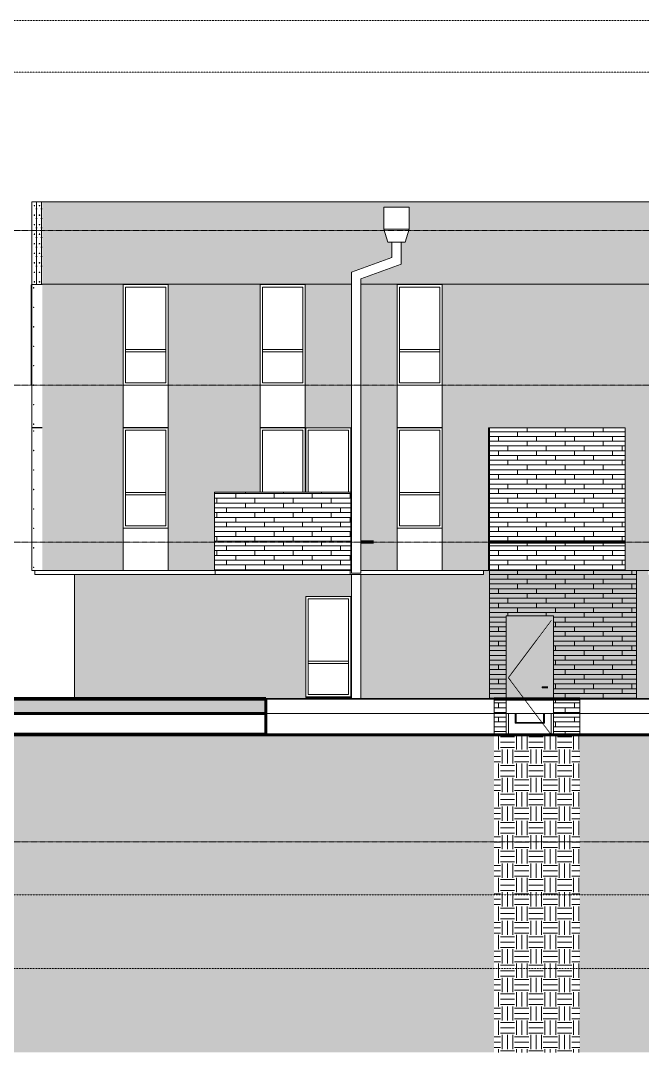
# Model space of a CAD drawing. Header units: inches. Extents: x 1696 to 4229, y -297 to 570.
# Drawn here: x 2053 to 2575, y -297 to 570 of the extents above; entities that cross this region are included whole.
import ezdxf

# ---------------------------------------------------------------- set-up
doc = ezdxf.new("R2010")
doc.units = ezdxf.units.IN
doc.header["$MEASUREMENT"] = 0
for name, pattern in [('Aligning Line 1_8_', [0.25, 0.125, -0.125]), ('Dash 1_16_', [0.125, 0.0625, -0.0625]), ('Grid Line 1_2_', [0.875, 0.5, -0.125, 0.125, -0.125])]:
    doc.linetypes.add(name, pattern=pattern)
for name, color, linetype, lineweight in [('0-1', 7, 'Continuous', 5), ('A-AREA-1', 10, 'Continuous', 106), ('A-DOOR', 31, 'Continuous', 18), ('A-DOOR-1', 31, 'Dash 1_16_', 9), ('A-DOOR-2', 31, 'Continuous', 9), ('A-DOOR-FRAM', 31, 'Continuous', 9), ('A-FLOR', 192, 'Continuous', 18), ('A-FLOR-1', 192, 'Continuous', 60), ('A-FLOR-LEVL-1', 51, 'Grid Line 1_2_', 9), ('A-FLOR-PATT-1', 8, 'Continuous', 9), ('A-GENM', 5, 'Continuous', 9), ('A-WALL', 113, 'Continuous', 18), ('A-WALL-PATT-1', 111, 'Continuous', 9), ('C-TOPO', 7, 'Continuous', 9), ('C-TOPO-1', 250, 'Continuous', 60), ('G-ANNO-SYMB', 111, 'Aligning Line 1_8_', 9)]:
    doc.layers.add(name, color=color, linetype=linetype, lineweight=lineweight)
pattern_1 = [(0, (2839.954, 79.274), (12, 12), [12, -12]), (0, (2839.954, 83.774), (12, 12), [12, -12]), (0, (2839.954, 88.274), (12, 12), [12, -12]), (90, (2841.454, 89.774), (-12, 12), [12, -12]), (90, (2845.954, 89.774), (-12, 12), [12, -12]), (90, (2850.454, 89.774), (-12, 12), [12, -12])]
pattern_2 = [(0, (3868.09, 110.55), (-38.4, 120.375), [0.392, -38.007]), (0, (3868.09, 110.95), (-38.4, 120.375), [0.392, -38.007]), (0, (3868.09, 126.91), (-38.4, 120.375), [0.392, -38.007]), (0, (3868.09, 127.3), (-38.4, 120.375), [0.392, -38.007]), (0, (3868.09, 143.27), (-38.4, 120.375), [0.392, -38.007]), (0, (3868.09, 143.66), (-38.4, 120.375), [0.392, -38.007]), (0, (3868.09, 159.62), (-38.4, 120.375), [0.392, -38.007]), (0, (3868.09, 160.02), (-38.4, 120.375), [0.392, -38.007]), (0, (3868.09, 175.98), (-38.4, 120.375), [0.392, -38.007]), (0, (3868.09, 176.38), (-38.4, 120.375), [0.392, -38.007]), (0, (3868.09, 192.34), (-38.4, 120.375), [0.392, -38.007]), (0, (3868.09, 192.73), (-38.4, 120.375), [0.392, -38.007]), (0, (3868.09, 208.7), (-38.4, 120.375), [0.392, -38.007]), (0, (3868.09, 209.09), (-38.4, 120.375), [0.392, -38.007]), (0, (3868.09, 225.05), (-38.4, 120.375), [0.392, -38.007]), (0, (3868.09, 225.45), (-38.4, 120.375), [0.392, -38.007]), (0, (3885.54, 110.55), (-38.4, 120.375), [0.392, -38.007]), (0, (3885.54, 110.95), (-38.4, 120.375), [0.392, -38.007]), (0, (3885.54, 126.91), (-38.4, 120.375), [0.392, -38.007]), (0, (3885.54, 127.3), (-38.4, 120.375), [0.392, -38.007]), (0, (3885.54, 143.27), (-38.4, 120.375), [0.392, -38.007]), (0, (3885.54, 143.66), (-38.4, 120.375), [0.392, -38.007]), (0, (3885.54, 159.62), (-38.4, 120.375), [0.392, -38.007]), (0, (3885.54, 160.02), (-38.4, 120.375), [0.392, -38.007]), (0, (3885.54, 175.98), (-38.4, 120.375), [0.392, -38.007]), (0, (3885.54, 176.38), (-38.4, 120.375), [0.392, -38.007]), (0, (3885.54, 192.34), (-38.4, 120.375), [0.392, -38.007]), (0, (3885.54, 192.73), (-38.4, 120.375), [0.392, -38.007]), (0, (3885.54, 208.7), (-38.4, 120.375), [0.392, -38.007]), (0, (3885.54, 209.09), (-38.4, 120.375), [0.392, -38.007]), (0, (3885.54, 225.05), (-38.4, 120.375), [0.392, -38.007]), (0, (3885.54, 225.45), (-38.4, 120.375), [0.392, -38.007]), (0, (3902.99, 110.55), (-38.4, 120.375), [0.392, -38.007]), (0, (3902.99, 110.95), (-38.4, 120.375), [0.392, -38.007]), (0, (3902.99, 126.91), (-38.4, 120.375), [0.392, -38.007]), (0, (3902.99, 127.3), (-38.4, 120.375), [0.392, -38.007]), (0, (3902.99, 143.27), (-38.4, 120.375), [0.392, -38.007]), (0, (3902.99, 143.66), (-38.4, 120.375), [0.392, -38.007]), (0, (3902.99, 159.62), (-38.4, 120.375), [0.392, -38.007]), (0, (3902.99, 160.02), (-38.4, 120.375), [0.392, -38.007]), (0, (3902.99, 175.98), (-38.4, 120.375), [0.392, -38.007]), (0, (3902.99, 176.38), (-38.4, 120.375), [0.392, -38.007]), (0, (3902.99, 192.34), (-38.4, 120.375), [0.392, -38.007]), (0, (3902.99, 192.73), (-38.4, 120.375), [0.392, -38.007]), (0, (3902.99, 208.7), (-38.4, 120.375), [0.392, -38.007]), (0, (3902.99, 209.09), (-38.4, 120.375), [0.392, -38.007]), (0, (3902.99, 225.05), (-38.4, 120.375), [0.392, -38.007]), (0, (3902.99, 225.45), (-38.4, 120.375), [0.392, -38.007]), (90, (3866.35, 108), (-38.4, 2e-15), [120, -0.375]), (90, (3866.724, 108), (-38.4, 2e-15), [120, -0.375]), (90, (3868.09, 110.554), (-38.4, 2e-15), [0.392, -119.982]), (90, (3868.09, 126.91), (-38.4, 2e-15), [0.392, -119.982]), (90, (3868.09, 143.268), (-38.4, 2e-15), [0.392, -119.982]), (90, (3868.09, 159.625), (-38.4, 2e-15), [0.392, -119.982]), (90, (3868.09, 175.982), (-38.4, 2e-15), [0.392, -119.982]), (90, (3868.09, 192.34), (-38.4, 2e-15), [0.392, -119.982]), (90, (3868.09, 208.697), (-38.4, 2e-15), [0.392, -119.982]), (90, (3868.09, 225.054), (-38.4, 2e-15), [0.392, -119.982]), (90, (3868.482, 110.554), (-38.4, 2e-15), [0.392, -119.982]), (90, (3868.482, 126.91), (-38.4, 2e-15), [0.392, -119.982]), (90, (3868.482, 143.268), (-38.4, 2e-15), [0.392, -119.982]), (90, (3868.482, 159.625), (-38.4, 2e-15), [0.392, -119.982]), (90, (3868.482, 175.982), (-38.4, 2e-15), [0.392, -119.982]), (90, (3868.482, 192.34), (-38.4, 2e-15), [0.392, -119.982]), (90, (3868.482, 208.697), (-38.4, 2e-15), [0.392, -119.982]), (90, (3868.482, 225.054), (-38.4, 2e-15), [0.392, -119.982]), (90, (3885.54, 110.554), (-38.4, 2e-15), [0.392, -119.982]), (90, (3885.54, 126.91), (-38.4, 2e-15), [0.392, -119.982]), (90, (3885.54, 143.268), (-38.4, 2e-15), [0.392, -119.982]), (90, (3885.54, 159.625), (-38.4, 2e-15), [0.392, -119.982]), (90, (3885.54, 175.982), (-38.4, 2e-15), [0.392, -119.982]), (90, (3885.54, 192.34), (-38.4, 2e-15), [0.392, -119.982]), (90, (3885.54, 208.697), (-38.4, 2e-15), [0.392, -119.982]), (90, (3885.54, 225.054), (-38.4, 2e-15), [0.392, -119.982]), (90, (3885.932, 110.554), (-38.4, 2e-15), [0.392, -119.982]), (90, (3885.932, 126.91), (-38.4, 2e-15), [0.392, -119.982]), (90, (3885.932, 143.268), (-38.4, 2e-15), [0.392, -119.982]), (90, (3885.932, 159.625), (-38.4, 2e-15), [0.392, -119.982]), (90, (3885.932, 175.982), (-38.4, 2e-15), [0.392, -119.982]), (90, (3885.932, 192.34), (-38.4, 2e-15), [0.392, -119.982]), (90, (3885.932, 208.697), (-38.4, 2e-15), [0.392, -119.982]), (90, (3885.932, 225.054), (-38.4, 2e-15), [0.392, -119.982]), (90, (3902.99, 110.554), (-38.4, 2e-15), [0.392, -119.982]), (90, (3902.99, 126.91), (-38.4, 2e-15), [0.392, -119.982]), (90, (3902.99, 143.268), (-38.4, 2e-15), [0.392, -119.982]), (90, (3902.99, 159.625), (-38.4, 2e-15), [0.392, -119.982]), (90, (3902.99, 175.982), (-38.4, 2e-15), [0.392, -119.982]), (90, (3902.99, 192.34), (-38.4, 2e-15), [0.392, -119.982]), (90, (3902.99, 208.697), (-38.4, 2e-15), [0.392, -119.982]), (90, (3902.99, 225.054), (-38.4, 2e-15), [0.392, -119.982]), (90, (3903.382, 110.554), (-38.4, 2e-15), [0.392, -119.982]), (90, (3903.382, 126.91), (-38.4, 2e-15), [0.392, -119.982]), (90, (3903.382, 143.268), (-38.4, 2e-15), [0.392, -119.982]), (90, (3903.382, 159.625), (-38.4, 2e-15), [0.392, -119.982]), (90, (3903.382, 175.982), (-38.4, 2e-15), [0.392, -119.982]), (90, (3903.382, 192.34), (-38.4, 2e-15), [0.392, -119.982]), (90, (3903.382, 208.697), (-38.4, 2e-15), [0.392, -119.982]), (90, (3903.382, 225.054), (-38.4, 2e-15), [0.392, -119.982]), (180, (3904.75, 107.62), (-38.4, 120.375), [38.025, -0.375]), (180, (3904.75, 108), (-38.4, 120.375), [38.025, -0.375])]
pattern_3 = [(0, (3864.027, 134.554), (-38.4, 8), [0.392, -38.007]), (0, (3868.802, 134.554), (-38.4, 8), [0.392, -38.007]), (0, (3873.027, 134.554), (-38.4, 8), [0.392, -38.007]), (0, (3877.252, 134.554), (-38.4, 8), [0.392, -38.007]), (0, (3881.477, 134.554), (-38.4, 8), [0.392, -38.007]), (0, (3885.702, 134.946), (-38.4, 8), [0.392, -38.007]), (0, (3889.927, 134.946), (-38.4, 8), [0.392, -38.007]), (0, (3894.152, 134.946), (-38.4, 8), [0.392, -38.007]), (0, (3898.927, 134.554), (-38.4, 8), [0.392, -38.007]), (90, (3862.286, 132), (-38.4, 2e-15), [8, 0, 0, 0]), (90, (3864.027, 134.554), (-38.4, 2e-15), [0.392, -7.607]), (90, (3864.42, 134.554), (-38.4, 2e-15), [0.392, -7.607]), (90, (3866.553, 132), (-38.4, 2e-15), [8, 0, 0, 0]), (90, (3868.802, 134.554), (-38.4, 2e-15), [0.392, -7.607]), (90, (3869.195, 134.554), (-38.4, 2e-15), [0.392, -7.607]), (90, (3870.82, 132), (-38.4, 2e-15), [8, 0, 0, 0]), (90, (3873.027, 134.554), (-38.4, 2e-15), [0.392, -7.607]), (90, (3873.42, 134.554), (-38.4, 2e-15), [0.392, -7.607]), (90, (3875.086, 132), (-38.4, 2e-15), [8, 0, 0, 0]), (90, (3877.252, 134.554), (-38.4, 2e-15), [0.392, -7.607]), (90, (3877.645, 134.554), (-38.4, 2e-15), [0.392, -7.607]), (90, (3879.353, 132), (-38.4, 2e-15), [8, 0, 0, 0]), (90, (3881.477, 134.554), (-38.4, 2e-15), [0.392, -7.607]), (90, (3881.87, 134.554), (-38.4, 2e-15), [0.392, -7.607]), (90, (3883.62, 132), (-38.4, 2e-15), [8, 0, 0, 0]), (90, (3885.702, 134.554), (-38.4, 2e-15), [0.392, -7.607]), (90, (3886.095, 134.554), (-38.4, 2e-15), [0.392, -7.607]), (90, (3887.886, 132), (-38.4, 2e-15), [8, 0, 0, 0]), (90, (3889.927, 134.554), (-38.4, 2e-15), [0.392, -7.607]), (90, (3890.32, 134.554), (-38.4, 2e-15), [0.392, -7.607]), (90, (3892.153, 132), (-38.4, 2e-15), [8, 0, 0, 0]), (90, (3894.152, 134.554), (-38.4, 2e-15), [0.392, -7.607]), (90, (3894.545, 134.554), (-38.4, 2e-15), [0.392, -7.607]), (90, (3896.42, 132), (-38.4, 2e-15), [8, 0, 0, 0]), (90, (3898.927, 134.554), (-38.4, 2e-15), [0.392, -7.607]), (90, (3899.32, 134.554), (-38.4, 2e-15), [0.392, -7.607]), (180, (3864.42, 134.946), (-38.4, 8), [0.392, -38.007]), (180, (3869.195, 134.946), (-38.4, 8), [0.392, -38.007]), (180, (3873.42, 134.946), (-38.4, 8), [0.392, -38.007]), (180, (3877.645, 134.946), (-38.4, 8), [0.392, -38.007]), (180, (3881.87, 134.946), (-38.4, 8), [0.392, -38.007]), (180, (3886.095, 134.554), (-38.4, 8), [0.392, -38.007]), (180, (3890.32, 134.554), (-38.4, 8), [0.392, -38.007]), (180, (3894.545, 134.554), (-38.4, 8), [0.392, -38.007]), (180, (3899.32, 134.946), (-38.4, 8), [0.392, -38.007])]
pattern_4 = [(0, (2217.649, 132.8), (0, 4), []), (90, (2217.649, 132.8), (-8, 8), [4, -28]), (90, (2233.649, 136.8), (-8, 8), [4, -28])]

# ---------------------------------------------------------------- blocks, each defined once
blk = doc.blocks.new('1750 Ox - Topography_rvt-1-Section 1')
at = {"layer": 'C-TOPO'}
h = blk.add_hatch(dxfattribs=at)
h.set_pattern_fill('FP_1', color=256, style=0, pattern_type=2)
h.set_pattern_definition(pattern_1)
h.paths.add_polyline_path([(2340.55, -296.87), (2450.72, -296.87), (2450.72, -30), (1744.05, -30), (1744.05, -296.87), (2332.42, -296.87)], flags=0)
h = blk.add_hatch(dxfattribs=at)
h.set_pattern_fill('FP_1', color=256, style=0, pattern_type=2)
h.set_pattern_definition(pattern_1)
h.paths.add_polyline_path([(2450.72, -296.87), (2522.72, -296.87), (2522.72, -30), (2450.72, -30), (2450.72, -57.77)], flags=0)
h = blk.add_hatch(dxfattribs=at)
h.set_pattern_fill('FP_1', color=256, style=0, pattern_type=2)
h.set_pattern_definition(pattern_1)
h.paths.add_polyline_path([(2642.57, -296.87), (3993.74, -296.87), (3993.74, -30), (2522.72, -30), (2522.72, -296.87), (2595.25, -296.87)], flags=0)
at = {"layer": 'A-FLOR-LEVL-1'}
for p, q in [((1695.69, 0), (4217.44, 0)), ((1695.69, -120), (4217.44, -120))]:
    blk.add_line(p, q, dxfattribs=at)
at = {"layer": 'C-TOPO'}
for p, q in [((1871.76, -30), (2167.14, -30)), ((2167.14, -30), (2332.42, -30)), ((2374.93, -30), (2332.42, -30)), ((2374.93, -30), (2450.72, -30)), ((2512.47, -30), (2450.72, -30)), ((2522.72, -30), (2512.47, -30)), ((2533.99, -30), (2522.72, -30)), ((2584.05, -30), (2533.99, -30))]:
    blk.add_line(p, q, dxfattribs=at)
at = {"layer": 'C-TOPO-1'}
for p, q in [((2167.14, -30), (1871.76, -30)), ((2332.42, -30), (2167.14, -30)), ((2374.93, -30), (2332.42, -30)), ((2450.72, -30), (2374.93, -30)), ((2450.72, -30), (2512.47, -30)), ((2512.47, -30), (2522.72, -30)), ((2533.99, -30), (2522.72, -30)), ((2584.05, -30), (2533.99, -30))]:
    blk.add_line(p, q, dxfattribs=at)
blk = doc.blocks.new('Door-Passage-Single-Full_Lite - 1-1412149-Section 1')
at = {"layer": 'A-DOOR'}
for p, q in [((2468.41, -12), (2468.41, -20.31)), ((2469.2, -19.53), (2469.2, -12)), ((2492.25, -12), (2492.25, -19.53)), ((2493.04, -20.31), (2493.04, -12)), ((2468.41, -20.31), (2493.04, -20.31)), ((2492.25, -19.53), (2469.2, -19.53))]:
    blk.add_line(p, q, dxfattribs=at)
for points, knots in [([(2468.49, -20.24), (2468.48, -20.24), (2468.47, -20.25), (2468.46, -20.27), (2468.45, -20.27), (2468.44, -20.28), (2468.44, -20.29), (2468.43, -20.29), (2468.42, -20.3), (2468.42, -20.3), (2468.41, -20.31), (2468.41, -20.31), (2468.41, -20.31), (2468.41, -20.31)], [0, 0, 0, 0, 0.166667, 0.25, 0.333333, 0.375, 0.416667, 0.5, 0.583333, 0.666667, 0.75, 0.833333, 1, 1, 1, 1]), ([(2469.2, -19.53), (2469.2, -19.53), (2469.19, -19.53), (2469.18, -19.54), (2469.17, -19.55), (2469.16, -19.57), (2469.15, -19.58), (2469.14, -19.59), (2469.12, -19.6), (2469.1, -19.62), (2469.09, -19.64), (2469.07, -19.65), (2469.04, -19.68), (2469.02, -19.71), (2469, -19.72)], [0, 0, 0, 0, 0.166667, 0.25, 0.333333, 0.416667, 0.458333, 0.5, 0.583333, 0.666667, 0.708333, 0.75, 0.833333, 1, 1, 1, 1]), ([(2492.25, -19.53), (2492.25, -19.53), (2492.25, -19.53), (2492.27, -19.54), (2492.28, -19.55), (2492.29, -19.57), (2492.3, -19.58), (2492.31, -19.59), (2492.33, -19.6), (2492.35, -19.62), (2492.36, -19.64), (2492.38, -19.65), (2492.41, -19.68), (2492.43, -19.71), (2492.45, -19.72)], [0, 0, 0, 0, 0.166667, 0.25, 0.333333, 0.416667, 0.458333, 0.5, 0.583333, 0.666667, 0.708333, 0.75, 0.833333, 1, 1, 1, 1]), ([(2492.96, -20.24), (2492.97, -20.24), (2492.98, -20.25), (2492.99, -20.27), (2493, -20.27), (2493, -20.28), (2493.01, -20.29), (2493.02, -20.29), (2493.02, -20.3), (2493.03, -20.3), (2493.03, -20.31), (2493.04, -20.31), (2493.04, -20.31), (2493.04, -20.31)], [0, 0, 0, 0, 0.166667, 0.25, 0.333333, 0.375, 0.416667, 0.5, 0.583333, 0.666667, 0.75, 0.833333, 1, 1, 1, 1])]:
    blk.add_open_spline(points, degree=3, knots=knots, dxfattribs=at)
at = {"layer": 'A-DOOR-1'}
for p, q in [((2498.72, 66), (2462.72, 18)), ((2462.72, 18), (2498.72, -30))]:
    blk.add_line(p, q, dxfattribs=at)
at = {"layer": 'A-DOOR-2'}
for p, q in [((2495.18, 10.39), (2491.05, 10.39)), ((2491.05, 10), (2491.05, 10.39)), ((2491.05, 9.61), (2491.05, 10)), ((2491.05, 9.61), (2495.18, 9.61)), ((2462.72, -12), (2462.72, -30)), ((2498.72, -30), (2498.72, -12))]:
    blk.add_line(p, q, dxfattribs=at)
at = {"layer": 'A-DOOR-2', "flags": 128}
for points in [[(2495.77, 10.39), (2495.77, 10.39), (2495.77, 10.39), (2495.77, 10.39), (2495.76, 10.39), (2495.76, 10.39), (2495.75, 10.39), (2495.75, 10.39), (2495.74, 10.39), (2495.73, 10.39), (2495.72, 10.39), (2495.71, 10.39), (2495.7, 10.39), (2495.69, 10.39), (2495.68, 10.39), (2495.67, 10.39), (2495.65, 10.39), (2495.64, 10.39), (2495.62, 10.39), (2495.61, 10.39), (2495.59, 10.39), (2495.57, 10.39), (2495.56, 10.39), (2495.54, 10.39), (2495.52, 10.39), (2495.5, 10.39), (2495.48, 10.39), (2495.46, 10.39), (2495.44, 10.39), (2495.42, 10.39), (2495.39, 10.39), (2495.37, 10.39), (2495.35, 10.39), (2495.33, 10.39), (2495.3, 10.39), (2495.28, 10.39), (2495.26, 10.39), (2495.23, 10.39), (2495.21, 10.39), (2495.19, 10.39), (2495.18, 10.39)], [(2495.18, 9.61), (2495.2, 9.61), (2495.23, 9.61), (2495.25, 9.61), (2495.27, 9.61), (2495.3, 9.61), (2495.32, 9.61), (2495.34, 9.61), (2495.37, 9.61), (2495.39, 9.61), (2495.41, 9.61), (2495.43, 9.61), (2495.45, 9.61), (2495.47, 9.61), (2495.49, 9.61), (2495.51, 9.61), (2495.53, 9.61), (2495.55, 9.61), (2495.57, 9.61), (2495.59, 9.61), (2495.6, 9.61), (2495.62, 9.61), (2495.64, 9.61), (2495.65, 9.61), (2495.66, 9.61), (2495.68, 9.61), (2495.69, 9.61), (2495.7, 9.61), (2495.71, 9.61), (2495.72, 9.61), (2495.73, 9.61), (2495.74, 9.61), (2495.75, 9.61), (2495.75, 9.61), (2495.76, 9.61), (2495.76, 9.61), (2495.77, 9.61), (2495.77, 9.61), (2495.77, 9.61), (2495.77, 9.61)]]:
    blk.add_lwpolyline(points, dxfattribs=at)
at = {"layer": 'A-DOOR-FRAM'}
for p, q in [((2462.72, -12), (2462.72, -30)), ((2498.72, -12), (2498.72, -30))]:
    blk.add_line(p, q, dxfattribs=at)
blk = doc.blocks.new('Walls 70 - Walls 1-1633153-Section 1')
at = {"layer": 'A-WALL'}
for p, q in [((2364.65, 384.13), (2364.65, 371.1)), ((2372.65, 365.5), (2372.65, 384.13)), ((2364.65, 371.1), (2330.72, 358.75)), ((2338.72, 353.15), (2372.65, 365.5)), ((2330.72, 358.75), (2330.72, 106)), ((2338.72, 106), (2338.72, 353.15)), ((2330.72, 106), (2338.72, 106))]:
    blk.add_line(p, q, dxfattribs=at)
blk = doc.blocks.new('Walls 71 - Walls 6-1634076-Section 1')
at = {"layer": 'A-WALL'}
for p, q in [((2357.9, 413.54), (2379.41, 413.54)), ((2357.9, 413.54), (2357.9, 395.14)), ((2379.41, 413.54), (2379.41, 395.14)), ((2379.41, 395.14), (2357.9, 395.14)), ((2357.9, 395.14), (2361.25, 384.13)), ((2379.41, 395.14), (2376.06, 384.13)), ((2376.06, 384.13), (2361.25, 384.13))]:
    blk.add_line(p, q, dxfattribs=at)
blk = doc.blocks.new('Walls 19 - Walls 1-1635057-Section 1')
at = {"layer": 'A-WALL'}
for p, q in [((2330.72, 104.75), (2330.72, 0.5)), ((2338.72, 0.5), (2338.72, 104.75))]:
    blk.add_line(p, q, dxfattribs=at)
blk = doc.blocks.new('Window - Main - 1-V4-Section 1')
at = {"layer": 'A-GENM'}
for p, q in [((2291.95, 228), (2253.92, 228)), ((2253.92, 228), (2253.92, 174)), ((2255.92, 174), (2255.92, 226)), ((2255.92, 226), (2289.95, 226)), ((2289.95, 226), (2289.95, 174)), ((2291.95, 174), (2291.95, 228))]:
    blk.add_line(p, q, dxfattribs=at)
blk = doc.blocks.new('Window - Main - 1-V1-Section 1')
at = {"layer": 'A-GENM'}
for p, q in [((2829.55, 228), (2791.52, 228)), ((2791.52, 228), (2791.52, 143.62)), ((2793.52, 145.62), (2793.52, 226)), ((2793.52, 226), (2827.55, 226)), ((2827.55, 226), (2827.55, 145.62)), ((2829.55, 143.62), (2829.55, 228)), ((2793.52, 173.62), (2793.52, 171.62)), ((2827.55, 173.62), (2793.52, 173.62)), ((2827.55, 171.62), (2827.55, 173.62)), ((2793.52, 171.62), (2827.55, 171.62)), ((2791.52, 143.62), (2791.52, 108)), ((2791.52, 143.62), (2829.55, 143.62)), ((2827.55, 145.62), (2793.52, 145.62)), ((2829.55, 108), (2829.55, 143.62)), ((2791.52, 108), (2829.55, 108))]:
    blk.add_line(p, q, dxfattribs=at)
blk = doc.blocks.new('Window - Main - 1-V8-Section 1')
at = {"layer": 'A-GENM'}
for p, q in [((2061.42, 264), (2061.42, 348.37)), ((2061.92, 348.37), (2061.42, 348.37)), ((2061.42, 264), (2061.92, 264))]:
    blk.add_line(p, q, dxfattribs=at)
blk = doc.blocks.new('Window - Main - first floor-1661131-Section 1')
at = {"layer": 'A-GENM'}
for p, q in [((3021.55, 86.37), (2983.52, 86.37)), ((2983.52, 86.37), (2983.52, 2)), ((2985.52, 4), (2985.52, 84.37)), ((2985.52, 84.37), (3019.55, 84.37)), ((3019.55, 84.37), (3019.55, 4)), ((3021.55, 2), (3021.55, 86.37)), ((2985.52, 32), (2985.52, 30)), ((3019.55, 32), (2985.52, 32)), ((2985.52, 30), (3019.55, 30)), ((3019.55, 30), (3019.55, 32)), ((2983.52, 2), (2983.52, 1.5)), ((2983.52, 2), (3021.55, 2)), ((2983.52, 1.5), (3021.55, 1.5)), ((3019.55, 4), (2985.52, 4)), ((3021.55, 1.5), (3021.55, 2))]:
    blk.add_line(p, q, dxfattribs=at)

msp = doc.modelspace()

# ---------------------------------------------------------------- hatches: boundary and pattern name
at = {"layer": 'A-FLOR-PATT-1'}
h = msp.add_hatch(dxfattribs=at)
h.set_pattern_fill('FP_4', color=256, style=0, pattern_type=2)
h.set_pattern_definition([(50, (2839.954, 79.274), (13.77135, -1.20496), [1.44, -15.84]), (355, (2839.954, 79.274), (-2.66442, 14.44218), [1.152, -12.672]), (100.451, (2841.101, 79.174), (11.10708, 13.23737), [1.224, -13.462]), (46.184, (2839.954, 83.114), (20.49128, -3.17785), [2.16, -23.76]), (96.636, (2841.661, 82.849), (17.94587, 18.70315), [1.836, -20.193]), (351.184, (2839.954, 83.114), (17.9454, 18.7026), [1.728, -19.008]), (21, (2841.874, 82.154), (11.46052, -7.73037), [1.44, -15.84]), (326, (2841.874, 82.154), (4.67135, 13.92315), [1.152, -12.672]), (71.451, (2842.829, 81.51), (16.13207, 6.19284), [1.224, -13.462]), (37.5, (2839.954, 79.274), (0.233123, 6.39175), [0.634, -11.885, 0.634, -12.23, -12.72]), (37.5, (2839.954, 79.274), (0.233123, 6.39175), [-25.382, 0.634, -12.086]), (7.5, (2839.954, 79.274), (5.05073, 7.57304), [0.634, -6.701, 0.634, -11.597, -4.848]), (7.5, (2839.954, 79.274), (5.05073, 7.57304), [-19.565, 0.634, -4.214]), (327.5, (2835.672, 79.274), (10.24958, -0.43289), [0.634, -4.166, 0.634, -14.342, -19.872]), (327.5, (2835.672, 79.274), (10.24958, -0.43289), [-19.776, 0.634, -19.238]), (317.5, (2833.752, 79.274), (11.19739, 1.92214), [0.634, -5.606, 0.634, -9.312, -14.112]), (317.5, (2833.752, 79.274), (11.19739, 1.92214), [-16.186, 0.634, -13.478])])
h.paths.add_polyline_path([(2006.7237367, -12), (2258.7237367, -12), (2258.7237367, 0), (2006.7237367, 0)], flags=0)
h.paths.add_polyline_path([(3746.7237367, -12), (3746.7237367, 0), (3470.7237367, 0), (3470.7237367, -12), (3714.401879, -12)], flags=0)
h.paths.add_polyline_path([(2858.7237367, -12), (3002.7237367, -12), (3002.7237367, 0), (2858.7237367, 0)], flags=0)
at = {"layer": 'A-WALL-PATT-1'}
h = msp.add_hatch(dxfattribs=at)
h.set_pattern_fill('FP_7', color=256, style=0, pattern_type=2)
h.set_pattern_definition(pattern_3)
h.paths.add_polyline_path([(2061.9237367, 348.75), (2070.7987367, 348.75), (2070.7987367, 418), (2061.9237367, 418)], flags=0)
h = msp.add_hatch(dxfattribs=at)
h.set_pattern_fill('FP_7', color=256, style=0, pattern_type=2)
h.set_pattern_definition(pattern_3)
h.paths.add_polyline_path([(3866.7237367, 348.75), (3866.7237367, 418), (2070.7987367, 418), (2070.7987367, 348.75), (2330.7237367, 348.75), (2330.7237367, 358.7544669), (2364.6529033, 371.1036736), (2364.6529033, 384.1337128), (2361.2482371, 384.1337128), (2357.8956282, 395.1426207), (2357.8956282, 413.5374346), (2379.4101785, 413.5374346), (2379.4101785, 395.1426207), (2376.0575696, 384.1337128), (2372.6529033, 384.1337128), (2372.6529033, 365.5020133), (2338.7237367, 353.1528066), (2338.7237367, 348.75), (2591.1487367, 348.75), (2591.1487367, 358.7544669), (2625.0779033, 371.1036736), (2625.0779033, 384.1337128), (2621.6732371, 384.1337128), (2618.3206282, 395.1426207), (2618.3206282, 413.5374346), (2639.8351785, 413.5374346), (2639.8351785, 395.1426207), (2636.4825696, 384.1337128), (2633.0779033, 384.1337128), (2633.0779033, 365.5020133), (2599.1487367, 353.1528066), (2599.1487367, 348.75), (2936.7487367, 348.75), (2936.7487367, 358.7544669), (2970.6779033, 371.1036736), (2970.6779033, 384.1337128), (2967.2732371, 384.1337128), (2963.9206282, 395.1426207), (2963.9206282, 413.5374346), (2985.4351785, 413.5374346), (2985.4351785, 395.1426207), (2982.0825696, 384.1337128), (2978.6779033, 384.1337128), (2978.6779033, 365.5020133), (2944.7487367, 353.1528066), (2944.7487367, 348.75), (3167.1487367, 348.75), (3167.1487367, 358.7544669), (3201.0779033, 371.1036736), (3201.0779033, 384.1337128), (3197.6732371, 384.1337128), (3194.3206282, 395.1426207), (3194.3206282, 413.5374346), (3215.8351785, 413.5374346), (3215.8351785, 395.1426207), (3212.4825696, 384.1337128), (3209.0779033, 384.1337128), (3209.0779033, 365.5020133), (3175.1487367, 353.1528066), (3175.1487367, 348.75), (3435.9487367, 348.75), (3435.9487367, 358.7544669), (3469.8779033, 371.1036736), (3469.8779033, 384.1337128), (3466.4732371, 384.1337128), (3463.1206282, 395.1426207), (3463.1206282, 413.5374346), (3484.6351785, 413.5374346), (3484.6351785, 395.1426207), (3481.2825696, 384.1337128), (3477.8779033, 384.1337128), (3477.8779033, 365.5020133), (3443.9487367, 353.1528066), (3443.9487367, 348.75), (3865.9675351, 348.75)], flags=0)
h = msp.add_hatch(dxfattribs=at)
h.set_pattern_fill('FP_6', color=256, style=0, pattern_type=2)
h.set_pattern_definition(pattern_2)
h.paths.add_polyline_path([(2061.9237367, 108), (2070.7987367, 108), (2070.7987367, 348.75), (2061.9237367, 348.75), (2061.9237367, 181.325899)], flags=0)
h = msp.add_hatch(dxfattribs=at)
h.set_pattern_fill('FP_6', color=256, style=0, pattern_type=2)
h.set_pattern_definition(pattern_2)
h.paths.add_polyline_path([(2176.7487367, 108), (2215.5237367, 108), (2215.5237367, 174), (2253.9237367, 174), (2253.9237367, 228), (2291.9487367, 228), (2291.9487367, 174), (2292.3237367, 174), (2292.3237367, 228), (2330.3487367, 228), (2330.3487367, 108), (2330.7237367, 108), (2330.7237367, 348.75), (2070.7987367, 348.75), (2070.7987367, 108), (2138.7237367, 108), (2138.7237367, 228), (2176.7487367, 228), (2176.7487367, 143.625)], flags=0)
h.paths.add_polyline_path([(2944.7487367, 108), (2945.1237367, 108), (2945.1237367, 228), (2945.8737367, 228.0073964), (2945.8737367, 228.375), (2945.1237367, 228.375), (2945.1237367, 348.375), (2983.1487367, 348.375), (2983.1487367, 306), (2983.5237367, 306), (2983.5237367, 348.375), (3021.5487367, 348.375), (3021.5487367, 306), (3059.9487367, 306), (3059.9487367, 228.375), (3059.1987367, 228.375), (3059.1987367, 228), (3059.9487367, 228), (3059.9487367, 108), (3060.3237367, 108), (3060.3237367, 228), (3098.3487367, 228), (3098.3487367, 108), (3167.1487367, 108), (3167.1487367, 348.75), (2944.7487367, 348.75), (2944.7487367, 109.1605416)], flags=0)
h.paths.add_polyline_path([(3559.5237367, 108), (3559.5237367, 228), (3597.5487367, 228), (3597.5487367, 108), (3751.5237367, 108), (3751.5237367, 228), (3789.5487367, 228), (3789.5487367, 108), (3866.7237367, 108), (3866.7237367, 348.75), (3443.9487367, 348.75), (3443.9487367, 108), (3482.7237367, 108), (3482.7237367, 224.875), (3445.0737367, 224.875), (3445.0737367, 228.375), (3444.3237367, 228.375), (3444.3237367, 306), (3482.7237367, 306), (3482.7237367, 348.375), (3520.7487367, 348.375), (3520.7487367, 306), (3559.1487367, 306), (3559.1487367, 228.375), (3558.3987367, 228.375), (3558.3987367, 224.875), (3520.7487367, 224.875), (3520.7487367, 108), (3556.3737367, 108)], flags=0)
h.paths.add_polyline_path([(3213.9237367, 108), (3213.9237367, 174), (3252.3237367, 174), (3252.3237367, 228), (3290.3487367, 228), (3290.3487367, 174), (3328.7487367, 174), (3328.7487367, 108), (3329.1237367, 108), (3329.1237367, 228), (3367.1487367, 228), (3367.1487367, 108), (3367.5237367, 108), (3367.5237367, 228), (3405.5487367, 228), (3405.5487367, 108), (3435.9487367, 108), (3435.9487367, 348.75), (3175.1487367, 348.75), (3175.1487367, 108), (3175.5237367, 108), (3175.5237367, 228), (3213.5487367, 228), (3213.5487367, 108)], flags=0)
h.paths.add_polyline_path([(2338.7237367, 108), (2369.1237367, 108), (2369.1237367, 228), (2407.1487367, 228), (2407.1487367, 108), (2445.9237367, 108), (2445.9237367, 228), (2560.7487367, 228), (2560.7487367, 108), (2591.1487367, 108), (2591.1487367, 348.75), (2338.7237367, 348.75), (2338.7237367, 181.325899)], flags=0)
h.paths.add_polyline_path([(2936.7487367, 108), (2936.7487367, 348.75), (2599.1487367, 348.75), (2599.1487367, 108), (2599.5237367, 108), (2599.5237367, 228), (2637.5487367, 228), (2637.5487367, 108), (2637.9237367, 108), (2637.9237367, 228), (2638.6737367, 228), (2638.6737367, 228.375), (2637.9237367, 228.375), (2637.9237367, 306), (2676.3237367, 306), (2676.3237367, 348.375), (2714.3487367, 348.375), (2714.3487367, 306), (2752.7487367, 306), (2752.7487367, 228.375), (2751.9987367, 228.375), (2751.9987367, 224.875), (2675.9487367, 224.875), (2675.9487367, 108), (2753.1237367, 108), (2753.1237367, 228), (2791.1487367, 228), (2791.1487367, 108), (2791.5237367, 108), (2791.5237367, 228), (2829.5487367, 228), (2829.5487367, 108), (2868.3237367, 108), (2868.3237367, 228), (2906.3487367, 228), (2906.3487367, 108)], flags=0)
h.paths.add_polyline_path([(3021.9237367, 108), (3021.9237367, 224.875), (2983.1487367, 224.875), (2983.1487367, 108), (2986.2987367, 108)], flags=0)
h.paths.add_polyline_path([(3597.5487367, 228.375), (3559.5237367, 228.375), (3559.5237367, 348.375), (3597.5487367, 348.375), (3597.5487367, 264)], flags=0)
h.paths.add_polyline_path([(3367.1487367, 228.375), (3329.1237367, 228.375), (3329.1237367, 348.375), (3367.1487367, 348.375), (3367.1487367, 263.625)], flags=0)
h.paths.add_polyline_path([(3213.5487367, 228.375), (3175.5237367, 228.375), (3175.5237367, 348.375), (3213.5487367, 348.375), (3213.5487367, 263.625)], flags=0)
h.paths.add_polyline_path([(2407.1487367, 228.375), (2369.1237367, 228.375), (2369.1237367, 348.375), (2407.1487367, 348.375), (2407.1487367, 264)], flags=0)
h.paths.add_polyline_path([(2174.7487367, 228.375), (2138.7237367, 228.375), (2138.7237367, 348.375), (2176.7487367, 348.375), (2176.7487367, 228.375)], flags=0)
h.paths.add_polyline_path([(3251.9487367, 228.375), (3213.9237367, 228.375), (3213.9237367, 348.375), (3251.9487367, 348.375), (3251.9487367, 264)], flags=0)
h.paths.add_polyline_path([(3403.5487367, 228.375), (3367.5237367, 228.375), (3367.5237367, 348.375), (3405.5487367, 348.375), (3405.5487367, 228.375)], flags=0)
h.paths.add_polyline_path([(3136.7487367, 228.375), (3098.7237367, 228.375), (3098.7237367, 348.375), (3136.7487367, 348.375), (3136.7487367, 264)], flags=0)
h.paths.add_polyline_path([(3751.1487367, 228.375), (3713.1237367, 228.375), (3713.1237367, 348.375), (3751.1487367, 348.375), (3751.1487367, 263.625)], flags=0)
h.paths.add_polyline_path([(2637.5487367, 228.375), (2599.5237367, 228.375), (2599.5237367, 348.375), (2637.5487367, 348.375), (2637.5487367, 264)], flags=0)
h.paths.add_polyline_path([(3787.5487367, 228.375), (3751.5237367, 228.375), (3751.5237367, 348.375), (3789.5487367, 348.375), (3789.5487367, 228.375)], flags=0)
h.paths.add_polyline_path([(2291.9487367, 228.375), (2253.9237367, 228.375), (2253.9237367, 348.375), (2291.9487367, 348.375), (2291.9487367, 264)], flags=0)
h.paths.add_polyline_path([(2829.5487367, 228.375), (2791.5237367, 228.375), (2791.5237367, 348.375), (2829.5487367, 348.375), (2829.5487367, 264)], flags=0)
h.paths.add_polyline_path([(2753.1237367, 228.375), (2753.1237367, 348.375), (2791.1487367, 348.375), (2791.1487367, 228.375)], flags=0)
h = msp.add_hatch(dxfattribs=at)
h.set_pattern_fill('FP_2', color=256, style=0, pattern_type=2)
h.set_pattern_definition([(0, (2566.349, -119.2), (0, 4), []), (90, (2566.349, -119.2), (-8, 8), [4, -28]), (90, (2582.349, -115.2), (-8, 8), [4, -28])])
h.paths.add_polyline_path([(2501.8766303, -30), (2570.3487367, -30), (2570.3487367, -29.5), (2522.7237367, -29.5), (2522.7237367, 0.5), (2570.3487367, 0.5), (2570.3487367, 108), (2560.7487367, 108), (2560.7487367, 228), (2446.7237367, 228), (2446.7237367, 0.5), (2450.7237367, 0.5), (2450.7237367, -29.5), (2446.7237367, -29.5), (2446.7237367, -30), (2460.7237367, -30), (2460.7237367, 70), (2500.7237367, 70), (2500.7237367, -30)], flags=0)
h = msp.add_hatch(dxfattribs=at)
h.set_pattern_fill('FP_12', color=256, style=0, pattern_type=2)
h.set_pattern_definition(pattern_4)
h.paths.add_polyline_path([(2219.7737367, 108), (2219.7737367, 174), (2215.5237367, 174), (2215.5237367, 108)], flags=0)
h = msp.add_hatch(dxfattribs=at)
h.set_pattern_fill('FP_12', color=256, style=0, pattern_type=2)
h.set_pattern_definition(pattern_4)
h.paths.add_polyline_path([(2219.7737367, 108), (2326.0987367, 108), (2326.0987367, 174), (2219.7737367, 174)], flags=0)
h = msp.add_hatch(dxfattribs=at)
h.set_pattern_fill('FP_12', color=256, style=0, pattern_type=2)
h.set_pattern_definition(pattern_4)
h.paths.add_polyline_path([(2330.3487367, 108), (2330.3487367, 174), (2326.0987367, 174), (2326.0987367, 108)], flags=0)
h = msp.add_hatch(dxfattribs=at)
h.set_pattern_fill('FP_5', color=256, style=0, pattern_type=2)
h.set_pattern_definition([(0, (3826.411, 0.8), (0, 4), []), (90, (3826.411, 0.8), (-8, 8), [4, -28]), (90, (3842.411, 4.8), (-8, 8), [4, -28])])
h.paths.add_polyline_path([(3746.7237367, 0), (3822.0987367, 0), (3822.0987367, 104.75), (3443.9487367, 104.75), (3443.9487367, 0.5), (3746.7237367, 0.5), (3746.7237367, 0.1348269)], flags=0)
h.paths.add_polyline_path([(2482.9309232, 0), (2522.7237367, 0), (2522.7237367, 0.5), (2591.1487367, 0.5), (2591.1487367, 104.75), (2580.3487367, 104.75), (2580.3487367, 108), (2441.7237367, 108), (2441.7237367, 104.75), (2338.7237367, 104.75), (2338.7237367, 0.5), (2450.7237367, 0.5), (2450.7237367, 0), (2463.9852162, 0)], flags=0)
h.paths.add_polyline_path([(2258.7237367, 0.5), (2330.7237367, 0.5), (2330.7237367, 104.75), (2097.8237367, 104.75), (2097.8237367, 0.5), (2198.7453181, 0.5)], flags=0)
h.paths.add_polyline_path([(2956.5735985, 0.5), (3167.1487367, 0.5), (3167.1487367, 104.75), (2944.7487367, 104.75), (2944.7487367, 0.5)], flags=0)
h.paths.add_polyline_path([(2936.7487367, 0.5), (2936.7487367, 104.75), (2599.1487367, 104.75), (2599.1487367, 0.5), (2858.7237367, 0.5)], flags=0)
h.paths.add_polyline_path([(3435.9487367, 0.5), (3435.9487367, 104.75), (3175.1487367, 104.75), (3175.1487367, 0.5), (3411.2705668, 0.5)], flags=0)
h.paths.add_polyline_path([(3713.1237367, 1.5), (3713.1237367, 86.375), (3751.1487367, 86.375), (3751.1487367, 1.5), (3714.401879, 1.5)], flags=0)
h.paths.add_polyline_path([(3060.3237367, 1.5), (3060.3237367, 86.375), (3098.3487367, 86.375), (3098.3487367, 1.5)], flags=0)
h.paths.add_polyline_path([(3487.0533949, 1.5), (3482.7237367, 1.5), (3482.7237367, 86.375), (3520.7487367, 86.375), (3520.7487367, 1.5)], flags=0)
h.paths.add_polyline_path([(3559.1487367, 1.5), (3521.1237367, 1.5), (3521.1237367, 86.375), (3559.1487367, 86.375), (3559.1487367, 2)], flags=0)
h.paths.add_polyline_path([(3213.5487367, 1.5), (3175.5237367, 1.5), (3175.5237367, 86.375), (3213.5487367, 86.375), (3213.5487367, 2)], flags=0)
h.paths.add_polyline_path([(2983.5237367, 1.5), (2983.5237367, 86.375), (3021.5487367, 86.375), (3021.5487367, 1.5)], flags=0)
h.paths.add_polyline_path([(2868.3237367, 1.5), (2868.3237367, 86.375), (2906.3487367, 86.375), (2906.3487367, 1.5)], flags=0)
h.paths.add_polyline_path([(3252.3237367, 1.5), (3252.3237367, 86.375), (3290.3487367, 86.375), (3290.3487367, 1.5), (3259.7049107, 1.5)], flags=0)
h.paths.add_polyline_path([(2292.3237367, 1.5), (2292.3237367, 86.375), (2330.3487367, 86.375), (2330.3487367, 1.5)], flags=0)
h.paths.add_polyline_path([(2714.3487367, 1.5), (2676.3237367, 1.5), (2676.3237367, 86.375), (2714.3487367, 86.375), (2714.3487367, 2)], flags=0)
h.paths.add_polyline_path([(3367.5237367, 1.5), (3367.5237367, 86.375), (3405.5487367, 86.375), (3405.5487367, 1.5)], flags=0)
h.paths.add_polyline_path([(2496.0490002, 10.2783885), (2496.1391282, 10.1303108), (2496.1508974, 10.1018973), (2496.1611287, 9.9758172), (2496.1391282, 9.8696892), (2496.0694026, 9.7482004), (2496.0574545, 9.7578521), (2496.1115666, 10.0101905), (2496.0520791, 10.2651904)], flags=0)
h.paths.add_polyline_path([(2492.4037767, 9.6062992), (2491.0462022, 9.6197142), (2491.0462022, 10.3937008), (2495.7873006, 10.3802858), (2495.7706243, 10.3936991), (2495.9280085, 10.3572971), (2496.0324477, 10.2910897), (2496.0486639, 10.2517996), (2496.106143, 9.9699106), (2496.017741, 9.6976255), (2495.9280085, 9.6427029), (2495.8258395, 9.6135701), (2495.6687144, 9.6140757), (2495.5970572, 9.6191118), (2494.7719901, 9.6062992)], flags=0)

# ---------------------------------------------------------------- linework, layer by layer
at = {"layer": 'A-AREA-1'}
for p, q in [((2330.7237367, 132), (2330.3487367, 132)), ((2349.1862367, 132), (2338.7237367, 132)), ((2560.7487367, 132), (2445.9237367, 132)), ((2522.7237367, 0), (2450.7237367, 0))]:
    msp.add_line(p, q, dxfattribs=at)
at = {"layer": 'A-FLOR'}
for p, q in [((2445.9237367, 132), (2446.7237367, 132)), ((2064.6737367, 108), (2064.6737367, 104.75)), ((2441.7237367, 104.75), (2064.6737367, 104.75)), ((2216.2737367, 104.875), (2216.2737367, 108)), ((2329.5987367, 104.875), (2216.2737367, 104.875)), ((2329.5987367, 108), (2329.5987367, 104.875)), ((2441.7237367, 104.75), (2441.7237367, 108)), ((2258.7237367, 0.5), (2450.7237367, 0.5)), ((2450.7237367, 0.5), (2450.7237367, -29.5)), ((2522.7237367, 0.5), (2522.7237367, -29.5)), ((2522.7237367, 0.5), (2858.7237367, 0.5)), ((2258.7237367, 0), (2858.7237367, 0)), ((2858.7237367, -12), (2258.7237367, -12)), ((2450.7237367, -29.5), (2258.7237367, -29.5)), ((2858.7237367, -29.5), (2522.7237367, -29.5))]:
    msp.add_line(p, q, dxfattribs=at)
at = {"layer": 'A-FLOR-1'}
for p, q in [((2258.7237367, 0.5), (2006.7237367, 0.5)), ((2258.7237367, -29.5), (2258.7237367, 0.5)), ((2258.7237367, 0), (2006.7237367, 0)), ((2006.7237367, -12), (2258.7237367, -12)), ((2006.7237367, -29.5), (2258.7237367, -29.5))]:
    msp.add_line(p, q, dxfattribs=at)
at = {"layer": 'A-FLOR-LEVL-1'}
for p, q in [((1695.690837, 394), (4217.4412506, 394)), ((1695.690837, 264), (4217.4412506, 264)), ((1695.690837, 132), (4217.4412506, 132)), ((1695.690837, 0), (4217.4412506, 0)), ((1695.690837, -30), (4217.4412506, -30)), ((1695.690837, -120), (4217.4412506, -120))]:
    msp.add_line(p, q, dxfattribs=at)
at = {"layer": 'A-WALL'}
for p, q in [((3866.7237367, 418), (2061.9237367, 418)), ((2061.9237367, 108), (2061.9237367, 418)), ((2330.7237367, 348.75), (2070.7987367, 348.75)), ((2591.1487367, 348.75), (2338.7237367, 348.75)), ((2138.7237367, 228.375), (2138.7237367, 264)), ((2176.7487367, 264), (2176.7487367, 228.375)), ((2253.9237367, 228.375), (2253.9237367, 264)), ((2291.9487367, 264), (2291.9487367, 228.375)), ((2369.1237367, 228.375), (2369.1237367, 264)), ((2407.1487367, 264), (2407.1487367, 228.375)), ((2176.7487367, 228.375), (2138.7237367, 228.375)), ((2291.9487367, 228.375), (2253.9237367, 228.375)), ((2407.1487367, 228.375), (2369.1237367, 228.375)), ((2445.9237367, 108), (2445.9237367, 228)), ((2445.9237367, 228), (2560.7487367, 228)), ((2446.7237367, 228), (2446.7237367, 0.5)), ((2560.7487367, 228), (2560.7487367, 108)), ((2215.5237367, 108), (2215.5237367, 174)), ((2330.3487367, 174), (2215.5237367, 174)), ((2330.3487367, 174), (2330.3487367, 108)), ((2138.7237367, 108), (2138.7237367, 143.625)), ((2176.7487367, 143.625), (2176.7487367, 108)), ((2369.1237367, 108), (2369.1237367, 143.625)), ((2407.1487367, 143.625), (2407.1487367, 108)), ((2061.9237367, 108), (2138.7237367, 108)), ((2097.8237367, 104.75), (2097.8237367, 0.5)), ((2176.7487367, 108), (2330.7237367, 108)), ((2338.7237367, 108), (2369.1237367, 108)), ((2591.1487367, 108), (2407.1487367, 108)), ((2570.3487367, 0.5), (2570.3487367, 108)), ((2460.7237367, -30), (2460.7237367, 70)), ((2460.7237367, 70), (2500.7237367, 70)), ((2500.7237367, 70), (2500.7237367, -30)), ((2292.3237367, 1.5), (2292.3237367, 2)), ((2330.3487367, 1.5), (2292.3237367, 1.5)), ((2330.3487367, 2), (2330.3487367, 1.5)), ((2446.7237367, -29.5), (2446.7237367, -30)), ((2570.3487367, -30), (2570.3487367, -29.5))]:
    msp.add_line(p, q, dxfattribs=at)
at = {"layer": 'G-ANNO-SYMB'}
for p, q in [((1744.0483498, 570.2863044), (4169.0988473, 570.2863044)), ((1813.5228772, 526.9530956), (4169.0988473, 526.9530956)), ((1744.0483498, -164.4173808), (4169.0988473, -164.4173808)), ((1813.5228772, -226.355813), (4169.0988473, -226.355813))]:
    msp.add_line(p, q, dxfattribs=at)

# ---------------------------------------------------------------- block references
at = {"layer": '0-1'}
msp.add_blockref('1750 Ox - Topography_rvt-1-Section 1', (0, 0), dxfattribs=at)
at = {"layer": 'A-DOOR'}
msp.add_blockref('Door-Passage-Single-Full_Lite - 1-1412149-Section 1', (0, 0), dxfattribs=at)
at = {"layer": 'A-GENM'}
for name, p in [('Window - Main - 1-V8-Section 1', (0, 0)), ('Window - Main - 1-V1-Section 1', (-652.8, 120.375)), ('Window - Main - 1-V1-Section 1', (-537.6, 120.375)), ('Window - Main - 1-V1-Section 1', (-422.4, 120.375)), ('Window - Main - 1-V1-Section 1', (-652.8, 0)), ('Window - Main - 1-V4-Section 1', (0, 0)), ('Window - Main - 1-V4-Section 1', (38.4, 0)), ('Window - Main - 1-V1-Section 1', (-422.4, 0)), ('Window - Main - first floor-1661131-Section 1', (-691.2, 0))]:
    msp.add_blockref(name, p, dxfattribs=at)
at = {"layer": 'A-WALL'}
for name in ['Walls 71 - Walls 6-1634076-Section 1', 'Walls 70 - Walls 1-1633153-Section 1', 'Walls 19 - Walls 1-1635057-Section 1']:
    msp.add_blockref(name, (0, 0), dxfattribs=at)

doc.saveas('drawing.dxf')
